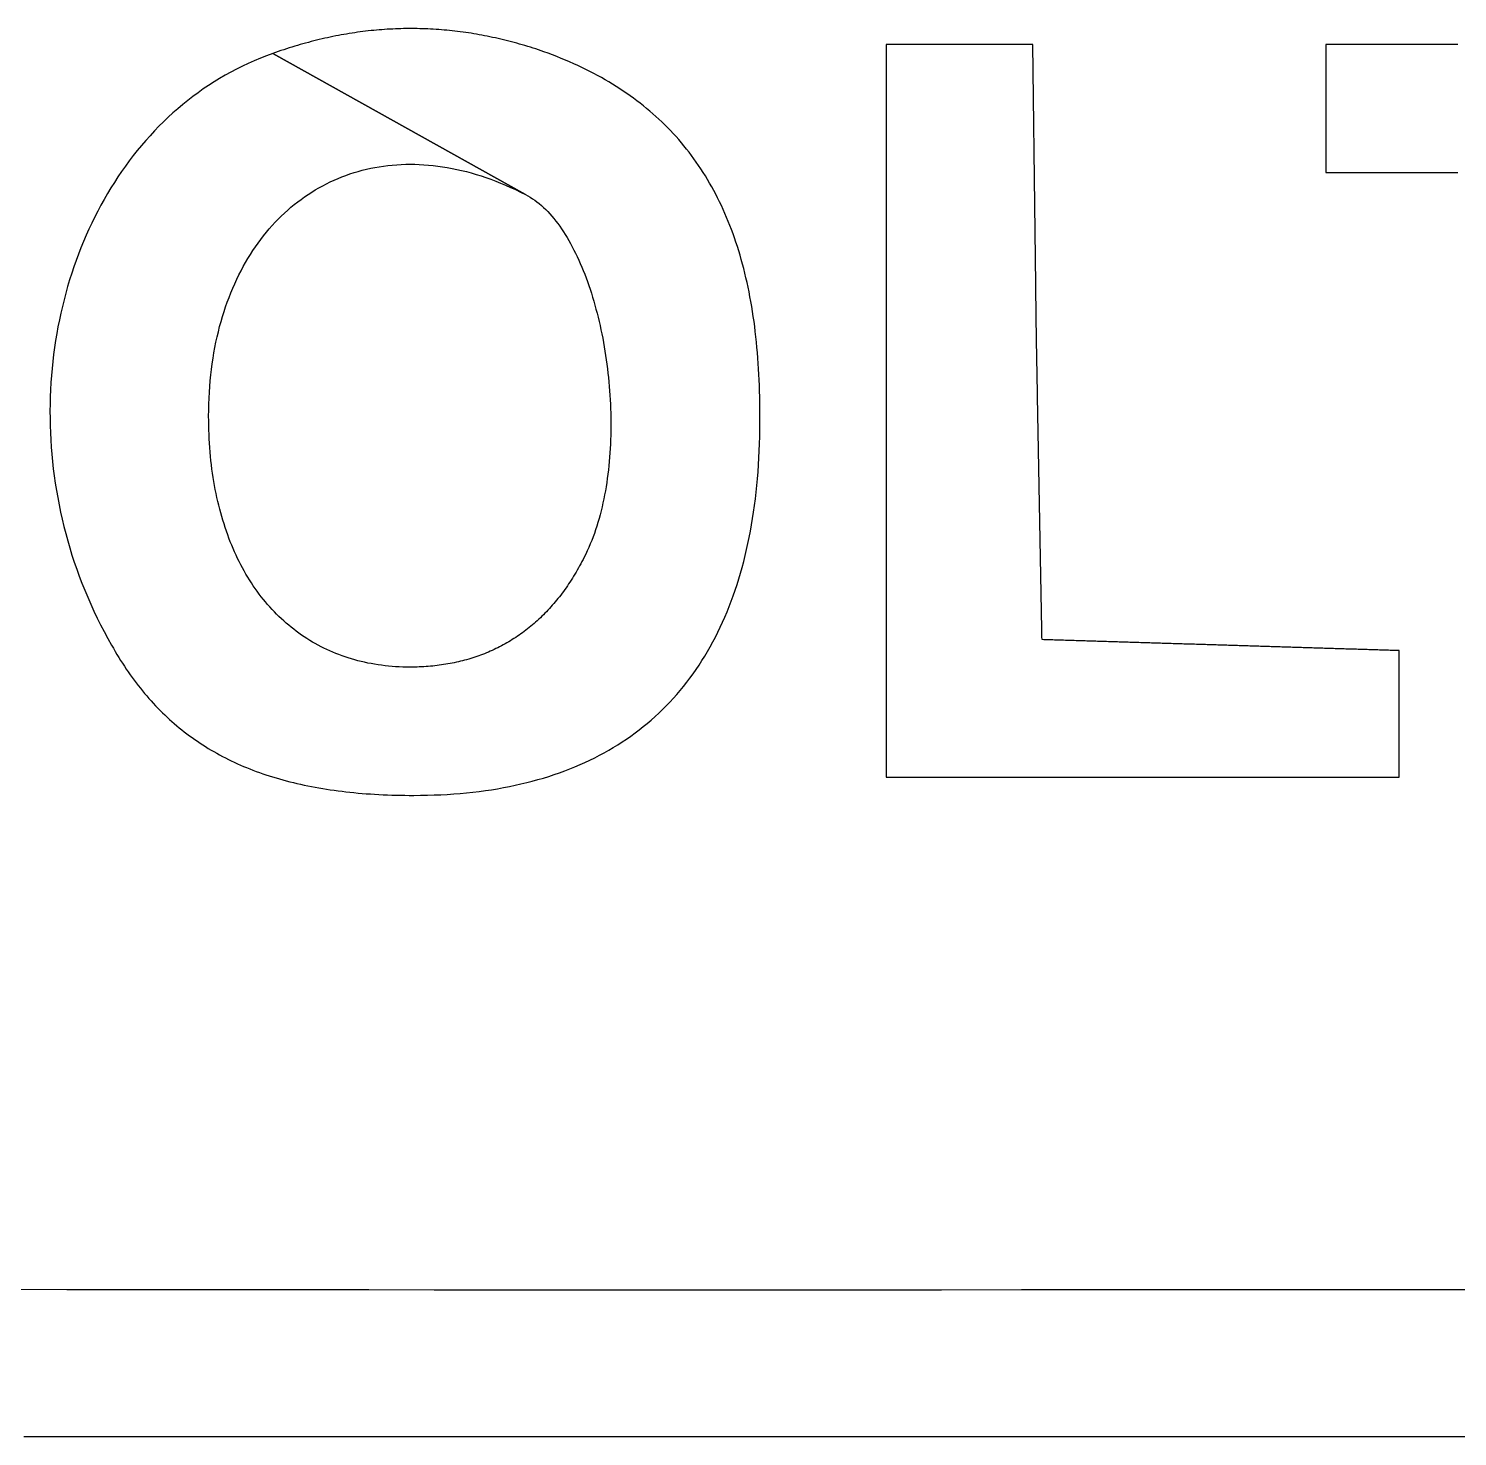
# Model space of a CAD drawing. Header units: metres. Extents: x 1755 to 5239, y 1150 to 5829.
# Drawn here: x 2572 to 3352, y 1150 to 1919 of the extents above; entities that cross this region are included whole.
import ezdxf

# ---------------------------------------------------------------- set-up
doc = ezdxf.new("R2010")
doc.units = ezdxf.units.M

msp = doc.modelspace()

# ---------------------------------------------------------------- linework, layer by layer
for points in [[(2705, 1905), (2701.601044, 1903.76386), (2698.244352, 1902.45608), (2694.930188, 1901.07762), (2691.658816, 1899.62944), (2688.4305, 1898.1125), (2685.245504, 1896.52776), (2682.104092, 1894.87618), (2679.006528, 1893.15872), (2675.953076, 1891.37634), (2672.944, 1889.53), (2669.979564, 1887.62066), (2667.060032, 1885.64928), (2664.185668, 1883.61682), (2661.356736, 1881.52424), (2658.5735, 1879.3725), (2655.836224, 1877.16256), (2653.145172, 1874.89538), (2650.500608, 1872.57192), (2647.902796, 1870.19314), (2645.352, 1867.76), (2642.848484, 1865.27346), (2640.392512, 1862.73448), (2637.984348, 1860.14402), (2635.624256, 1857.50304), (2633.3125, 1854.8125), (2631.049344, 1852.07336), (2628.835052, 1849.28658), (2626.669888, 1846.45312), (2624.554116, 1843.57394), (2622.488, 1840.65), (2620.471804, 1837.68226), (2618.505792, 1834.67168), (2616.590228, 1831.61922), (2614.725376, 1828.52584), (2612.9115, 1825.3925), (2611.148864, 1822.22016), (2609.437732, 1819.00978), (2607.778368, 1815.76232), (2606.171036, 1812.47874), (2604.616, 1809.16), (2603.113524, 1805.80706), (2601.663872, 1802.42088), (2600.267308, 1799.00242), (2598.924096, 1795.55264), (2597.6345, 1792.0725), (2596.398784, 1788.56296), (2595.217212, 1785.02498), (2594.090048, 1781.45952), (2593.017556, 1777.86754), (2592, 1774.25), (2591.037644, 1770.60786), (2590.130752, 1766.94208), (2589.279588, 1763.25362), (2588.484416, 1759.54344), (2587.7455, 1755.8125), (2587.063104, 1752.06176), (2586.437492, 1748.29218), (2585.868928, 1744.50472), (2585.357676, 1740.70034), (2584.904, 1736.88), (2584.508164, 1733.04466), (2584.170432, 1729.19528), (2583.891068, 1725.33282), (2583.670336, 1721.45824), (2583.5085, 1717.5725), (2583.405824, 1713.67656), (2583.362572, 1709.77138), (2583.379008, 1705.85792), (2583.455396, 1701.93714), (2583.592, 1698.01), (2583.789084, 1694.07746), (2584.046912, 1690.14048), (2584.365748, 1686.20002), (2584.745856, 1682.25704), (2585.1875, 1678.3125), (2585.690944, 1674.36736), (2586.256452, 1670.42258), (2586.884288, 1666.47912), (2587.574716, 1662.53794), (2588.328, 1658.6), (2589.144404, 1654.66626), (2590.024192, 1650.73768), (2590.967628, 1646.81522), (2591.974976, 1642.89984), (2593.0465, 1638.9925), (2594.182464, 1635.09416), (2595.383132, 1631.20578), (2596.648768, 1627.32832), (2597.979636, 1623.46274), (2599.376, 1619.61), (2600.838124, 1615.77106), (2602.366272, 1611.94688), (2603.960708, 1608.13842), (2605.621696, 1604.34664), (2607.3495, 1600.5725), (2609.144384, 1596.81696), (2611.006612, 1593.08098), (2612.936448, 1589.36552), (2614.934156, 1585.67154), (2617, 1582), (2617.965712, 1580.299593), (2618.942896, 1578.618344), (2619.931624, 1576.956211), (2620.931968, 1575.313152), (2621.944, 1573.689125), (2622.967792, 1572.084088), (2624.003416, 1570.497999), (2625.050944, 1568.930816), (2626.110448, 1567.382497), (2627.182, 1565.853), (2628.265672, 1564.342283), (2629.361536, 1562.850304), (2630.469664, 1561.377021), (2631.590128, 1559.922392), (2632.723, 1558.486375), (2633.868352, 1557.068928), (2635.026256, 1555.670009), (2636.196784, 1554.289576), (2637.380008, 1552.927587), (2638.576, 1551.584), (2639.784832, 1550.258773), (2641.006576, 1548.951864), (2642.241304, 1547.663231), (2643.489088, 1546.392832), (2644.75, 1545.140625), (2646.024112, 1543.906568), (2647.311496, 1542.690619), (2648.612224, 1541.492736), (2649.926368, 1540.312877), (2651.254, 1539.151), (2652.595192, 1538.007063), (2653.950016, 1536.881024), (2655.318544, 1535.772841), (2656.700848, 1534.682472), (2658.097, 1533.609875), (2659.507072, 1532.555008), (2660.931136, 1531.517829), (2662.369264, 1530.498296), (2663.821528, 1529.496367), (2665.288, 1528.512), (2666.768752, 1527.545153), (2668.263856, 1526.595784), (2669.773384, 1525.663851), (2671.297408, 1524.749312), (2672.836, 1523.852125), (2674.389232, 1522.972248), (2675.957176, 1522.109639), (2677.539904, 1521.264256), (2679.137488, 1520.436057), (2680.75, 1519.625), (2682.377512, 1518.831043), (2684.020096, 1518.054144), (2685.677824, 1517.294261), (2687.350768, 1516.551352), (2689.039, 1515.825375), (2690.742592, 1515.116288), (2692.461616, 1514.424049), (2694.196144, 1513.748616), (2695.946248, 1513.089947), (2697.712, 1512.448), (2699.493472, 1511.822733), (2701.290736, 1511.214104), (2703.103864, 1510.622071), (2704.932928, 1510.046592), (2706.778, 1509.487625), (2708.639152, 1508.945128), (2710.516456, 1508.419059), (2712.409984, 1507.909376), (2714.319808, 1507.416037), (2716.246, 1506.939), (2718.188632, 1506.478223), (2720.147776, 1506.033664), (2722.123504, 1505.605281), (2724.115888, 1505.193032), (2726.125, 1504.796875), (2728.150912, 1504.416768), (2730.193696, 1504.052669), (2732.253424, 1503.704536), (2734.330168, 1503.372327), (2736.424, 1503.056), (2738.534992, 1502.755513), (2740.663216, 1502.470824), (2742.808744, 1502.201891), (2744.971648, 1501.948672), (2747.152, 1501.711125), (2749.349872, 1501.489208), (2751.565336, 1501.282879), (2753.798464, 1501.092096), (2756.049328, 1500.916817), (2758.318, 1500.757), (2760.604552, 1500.612603), (2762.909056, 1500.483584), (2765.231584, 1500.369901), (2767.572208, 1500.271512), (2769.931, 1500.188375), (2772.308032, 1500.120448), (2774.703376, 1500.067689), (2777.117104, 1500.030056), (2779.549288, 1500.007507), (2782, 1500), (2785.731994, 1500.021592), (2789.427952, 1500.086336), (2793.087838, 1500.194184), (2796.711616, 1500.345088), (2800.29925, 1500.539), (2803.850704, 1500.775872), (2807.365942, 1501.055656), (2810.844928, 1501.378304), (2814.287626, 1501.743768), (2817.694, 1502.152), (2821.064014, 1502.602952), (2824.397632, 1503.096576), (2827.694818, 1503.632824), (2830.955536, 1504.211648), (2834.17975, 1504.833), (2837.367424, 1505.496832), (2840.518522, 1506.203096), (2843.633008, 1506.951744), (2846.710846, 1507.742728), (2849.752, 1508.576), (2852.756434, 1509.451512), (2855.724112, 1510.369216), (2858.654998, 1511.329064), (2861.549056, 1512.331008), (2864.40625, 1513.375), (2867.226544, 1514.460992), (2870.009902, 1515.588936), (2872.756288, 1516.758784), (2875.465666, 1517.970488), (2878.138, 1519.224), (2880.773254, 1520.519272), (2883.371392, 1521.856256), (2885.932378, 1523.234904), (2888.456176, 1524.655168), (2890.94275, 1526.117), (2893.392064, 1527.620352), (2895.804082, 1529.165176), (2898.178768, 1530.751424), (2900.516086, 1532.379048), (2902.816, 1534.048), (2905.078474, 1535.758232), (2907.303472, 1537.509696), (2909.490958, 1539.302344), (2911.640896, 1541.136128), (2913.75325, 1543.011), (2915.827984, 1544.926912), (2917.865062, 1546.883816), (2919.864448, 1548.881664), (2921.826106, 1550.920408), (2923.75, 1553), (2925.636094, 1555.120392), (2927.484352, 1557.281536), (2929.294738, 1559.483384), (2931.067216, 1561.725888), (2932.80175, 1564.009), (2934.498304, 1566.332672), (2936.156842, 1568.696856), (2937.777328, 1571.101504), (2939.359726, 1573.546568), (2940.904, 1576.032), (2942.410114, 1578.557752), (2943.878032, 1581.123776), (2945.307718, 1583.730024), (2946.699136, 1586.376448), (2948.05225, 1589.063), (2949.367024, 1591.789632), (2950.643422, 1594.556296), (2951.881408, 1597.362944), (2953.080946, 1600.209528), (2954.242, 1603.096), (2955.364534, 1606.022312), (2956.448512, 1608.988416), (2957.493898, 1611.994264), (2958.500656, 1615.039808), (2959.46875, 1618.125), (2960.398144, 1621.249792), (2961.288802, 1624.414136), (2962.140688, 1627.617984), (2962.953766, 1630.861288), (2963.728, 1634.144), (2964.463354, 1637.466072), (2965.159792, 1640.827456), (2965.817278, 1644.228104), (2966.435776, 1647.667968), (2967.01525, 1651.147), (2967.555664, 1654.665152), (2968.056982, 1658.222376), (2968.519168, 1661.818624), (2968.942186, 1665.453848), (2969.326, 1669.128), (2969.670574, 1672.841032), (2969.975872, 1676.592896), (2970.241858, 1680.383544), (2970.468496, 1684.212928), (2970.65575, 1688.081), (2970.803584, 1691.987712), (2970.911962, 1695.933016), (2970.980848, 1699.916864), (2971.010206, 1703.939208), (2971, 1708), (2970.988893, 1711.196512), (2970.955544, 1714.366096), (2970.899911, 1717.508824), (2970.821952, 1720.624768), (2970.721625, 1723.714), (2970.598888, 1726.776592), (2970.453699, 1729.812616), (2970.286016, 1732.822144), (2970.095797, 1735.805248), (2969.883, 1738.762), (2969.647583, 1741.692472), (2969.389504, 1744.596736), (2969.108721, 1747.474864), (2968.805192, 1750.326928), (2968.478875, 1753.153), (2968.129728, 1755.953152), (2967.757709, 1758.727456), (2967.362776, 1761.475984), (2966.944887, 1764.198808), (2966.504, 1766.896), (2966.040073, 1769.567632), (2965.553064, 1772.213776), (2965.042931, 1774.834504), (2964.509632, 1777.429888), (2963.953125, 1780), (2963.373368, 1782.544912), (2962.770319, 1785.064696), (2962.143936, 1787.559424), (2961.494177, 1790.029168), (2960.821, 1792.474), (2960.124363, 1794.893992), (2959.404224, 1797.289216), (2958.660541, 1799.659744), (2957.893272, 1802.005648), (2957.102375, 1804.327), (2956.287808, 1806.623872), (2955.449529, 1808.896336), (2954.587496, 1811.144464), (2953.701667, 1813.368328), (2952.792, 1815.568), (2951.858453, 1817.743552), (2950.900984, 1819.895056), (2949.919551, 1822.022584), (2948.914112, 1824.126208), (2947.884625, 1826.206), (2946.831048, 1828.262032), (2945.753339, 1830.294376), (2944.651456, 1832.303104), (2943.525357, 1834.288288), (2942.375, 1836.25), (2941.200343, 1838.188312), (2940.001344, 1840.103296), (2938.777961, 1841.995024), (2937.530152, 1843.863568), (2936.257875, 1845.709), (2934.961088, 1847.531392), (2933.639749, 1849.330816), (2932.293816, 1851.107344), (2930.923247, 1852.861048), (2929.528, 1854.592), (2928.108033, 1856.300272), (2926.663304, 1857.985936), (2925.193771, 1859.649064), (2923.699392, 1861.289728), (2922.180125, 1862.908), (2920.635928, 1864.503952), (2919.066759, 1866.077656), (2917.472576, 1867.629184), (2915.853337, 1869.158608), (2914.209, 1870.666), (2912.539523, 1872.151432), (2910.844864, 1873.614976), (2909.124981, 1875.056704), (2907.379832, 1876.476688), (2905.609375, 1877.875), (2903.813568, 1879.251712), (2901.992369, 1880.606896), (2900.145736, 1881.940624), (2898.273627, 1883.252968), (2896.376, 1884.544), (2894.452813, 1885.813792), (2892.504024, 1887.062416), (2890.529591, 1888.289944), (2888.529472, 1889.496448), (2886.503625, 1890.682), (2884.452008, 1891.846672), (2882.374579, 1892.990536), (2880.271296, 1894.113664), (2878.142117, 1895.216128), (2875.987, 1896.298), (2873.805903, 1897.359352), (2871.598784, 1898.400256), (2869.365601, 1899.420784), (2867.106312, 1900.421008), (2864.820875, 1901.401), (2862.509248, 1902.360832), (2860.171389, 1903.300576), (2857.807256, 1904.220304), (2855.416807, 1905.120088), (2853, 1906), (2851.529999, 1906.504899), (2850.059992, 1906.999592), (2848.589973, 1907.484073), (2847.119936, 1907.958336), (2845.649875, 1908.422375), (2844.179784, 1908.876184), (2842.709657, 1909.319757), (2841.239488, 1909.753088), (2839.769271, 1910.176171), (2838.299, 1910.589), (2836.828669, 1910.991569), (2835.358272, 1911.383872), (2833.887803, 1911.765903), (2832.417256, 1912.137656), (2830.946625, 1912.499125), (2829.475904, 1912.850304), (2828.005087, 1913.191187), (2826.534168, 1913.521768), (2825.063141, 1913.842041), (2823.592, 1914.152), (2822.120739, 1914.451639), (2820.649352, 1914.740952), (2819.177833, 1915.019933), (2817.706176, 1915.288576), (2816.234375, 1915.546875), (2814.762424, 1915.794824), (2813.290317, 1916.032417), (2811.818048, 1916.259648), (2810.345611, 1916.476511), (2808.873, 1916.683), (2807.400209, 1916.879109), (2805.927232, 1917.064832), (2804.454063, 1917.240163), (2802.980696, 1917.405096), (2801.507125, 1917.559625), (2800.033344, 1917.703744), (2798.559347, 1917.837447), (2797.085128, 1917.960728), (2795.610681, 1918.073581), (2794.136, 1918.176), (2792.661079, 1918.267979), (2791.185912, 1918.349512), (2789.710493, 1918.420593), (2788.234816, 1918.481216), (2786.758875, 1918.531375), (2785.282664, 1918.571064), (2783.806177, 1918.600277), (2782.329408, 1918.619008), (2780.852351, 1918.627251), (2779.375, 1918.625), (2777.897349, 1918.612249), (2776.419392, 1918.588992), (2774.941123, 1918.555223), (2773.462536, 1918.510936), (2771.983625, 1918.456125), (2770.504384, 1918.390784), (2769.024807, 1918.314907), (2767.544888, 1918.228488), (2766.064621, 1918.131521), (2764.584, 1918.024), (2763.103019, 1917.905919), (2761.621672, 1917.777272), (2760.139953, 1917.638053), (2758.657856, 1917.488256), (2757.175375, 1917.327875), (2755.692504, 1917.156904), (2754.209237, 1916.975337), (2752.725568, 1916.783168), (2751.241491, 1916.580391), (2749.757, 1916.367), (2748.272089, 1916.142989), (2746.786752, 1915.908352), (2745.300983, 1915.663083), (2743.814776, 1915.407176), (2742.328125, 1915.140625), (2740.841024, 1914.863424), (2739.353467, 1914.575567), (2737.865448, 1914.277048), (2736.376961, 1913.967861), (2734.888, 1913.648), (2733.398559, 1913.317459), (2731.908632, 1912.976232), (2730.418213, 1912.624313), (2728.927296, 1912.261696), (2727.435875, 1911.888375), (2725.943944, 1911.504344), (2724.451497, 1911.109597), (2722.958528, 1910.704128), (2721.465031, 1910.287931), (2719.971, 1909.861), (2718.476429, 1909.423329), (2716.981312, 1908.974912), (2715.485643, 1908.515743), (2713.989416, 1908.045816), (2712.492625, 1907.565125), (2710.995264, 1907.073664), (2709.497327, 1906.571427), (2707.998808, 1906.058408), (2706.499701, 1905.534601), (2705, 1905), (2843, 1828), (2844.282775, 1827.311356), (2845.551, 1826.566048), (2846.804525, 1825.765012), (2848.0432, 1824.909184), (2849.266875, 1823.9995), (2850.4754, 1823.036896), (2851.668625, 1822.022308), (2852.8464, 1820.956672), (2854.008575, 1819.840924), (2855.155, 1818.676), (2856.285525, 1817.462836), (2857.4, 1816.202368), (2858.498275, 1814.895532), (2859.5802, 1813.543264), (2860.645625, 1812.1465), (2861.6944, 1810.706176), (2862.726375, 1809.223228), (2863.7414, 1807.698592), (2864.739325, 1806.133204), (2865.72, 1804.528), (2866.683275, 1802.883916), (2867.629, 1801.201888), (2868.557025, 1799.482852), (2869.4672, 1797.727744), (2870.359375, 1795.9375), (2871.2334, 1794.113056), (2872.089125, 1792.255348), (2872.9264, 1790.365312), (2873.745075, 1788.443884), (2874.545, 1786.492), (2875.326025, 1784.510596), (2876.088, 1782.500608), (2876.830775, 1780.462972), (2877.5542, 1778.398624), (2878.258125, 1776.3085), (2878.9424, 1774.193536), (2879.606875, 1772.054668), (2880.2514, 1769.892832), (2880.875825, 1767.708964), (2881.48, 1765.504), (2882.063775, 1763.278876), (2882.627, 1761.034528), (2883.169525, 1758.771892), (2883.6912, 1756.491904), (2884.191875, 1754.1955), (2884.6714, 1751.883616), (2885.129625, 1749.557188), (2885.5664, 1747.217152), (2885.981575, 1744.864444), (2886.375, 1742.5), (2886.746525, 1740.124756), (2887.096, 1737.739648), (2887.423275, 1735.345612), (2887.7282, 1732.943584), (2888.010625, 1730.5345), (2888.2704, 1728.119296), (2888.507375, 1725.698908), (2888.7214, 1723.274272), (2888.912325, 1720.846324), (2889.08, 1718.416), (2889.224275, 1715.984236), (2889.345, 1713.551968), (2889.442025, 1711.120132), (2889.5152, 1708.689664), (2889.564375, 1706.2615), (2889.5894, 1703.836576), (2889.590125, 1701.415828), (2889.5664, 1699.000192), (2889.518075, 1696.590604), (2889.445, 1694.188), (2889.347025, 1691.793316), (2889.224, 1689.407488), (2889.075775, 1687.031452), (2888.9022, 1684.666144), (2888.703125, 1682.3125), (2888.4784, 1679.971456), (2888.227875, 1677.643948), (2887.9514, 1675.330912), (2887.648825, 1673.033284), (2887.32, 1670.752), (2886.964775, 1668.487996), (2886.583, 1666.242208), (2886.174525, 1664.015572), (2885.7392, 1661.809024), (2885.276875, 1659.6235), (2884.7874, 1657.459936), (2884.270625, 1655.319268), (2883.7264, 1653.202432), (2883.154575, 1651.110364), (2882.555, 1649.044), (2881.927525, 1647.004276), (2881.272, 1644.992128), (2880.588275, 1643.008492), (2879.8762, 1641.054304), (2879.135625, 1639.1305), (2878.3664, 1637.238016), (2877.568375, 1635.377788), (2876.7414, 1633.550752), (2875.885325, 1631.757844), (2875, 1630), (2874.396104, 1628.806), (2873.784432, 1627.624), (2873.165008, 1626.454), (2872.537856, 1625.296), (2871.903, 1624.15), (2871.260464, 1623.016), (2870.610272, 1621.894), (2869.952448, 1620.784), (2869.287016, 1619.686), (2868.614, 1618.6), (2867.933424, 1617.526), (2867.245312, 1616.464), (2866.549688, 1615.414), (2865.846576, 1614.376), (2865.136, 1613.35), (2864.417984, 1612.336), (2863.692552, 1611.334), (2862.959728, 1610.344), (2862.219536, 1609.366), (2861.472, 1608.4), (2860.717144, 1607.446), (2859.954992, 1606.504), (2859.185568, 1605.574), (2858.408896, 1604.656), (2857.625, 1603.75), (2856.833904, 1602.856), (2856.035632, 1601.974), (2855.230208, 1601.104), (2854.417656, 1600.246), (2853.598, 1599.4), (2852.771264, 1598.566), (2851.937472, 1597.744), (2851.096648, 1596.934), (2850.248816, 1596.136), (2849.394, 1595.35), (2848.532224, 1594.576), (2847.663512, 1593.814), (2846.787888, 1593.064), (2845.905376, 1592.326), (2845.016, 1591.6), (2844.119784, 1590.886), (2843.216752, 1590.184), (2842.306928, 1589.494), (2841.390336, 1588.816), (2840.467, 1588.15), (2839.536944, 1587.496), (2838.600192, 1586.854), (2837.656768, 1586.224), (2836.706696, 1585.606), (2835.75, 1585), (2834.786704, 1584.406), (2833.816832, 1583.824), (2832.840408, 1583.254), (2831.857456, 1582.696), (2830.868, 1582.15), (2829.872064, 1581.616), (2828.869672, 1581.094), (2827.860848, 1580.584), (2826.845616, 1580.086), (2825.824, 1579.6), (2824.796024, 1579.126), (2823.761712, 1578.664), (2822.721088, 1578.214), (2821.674176, 1577.776), (2820.621, 1577.35), (2819.561584, 1576.936), (2818.495952, 1576.534), (2817.424128, 1576.144), (2816.346136, 1575.766), (2815.262, 1575.4), (2814.171744, 1575.046), (2813.075392, 1574.704), (2811.972968, 1574.374), (2810.864496, 1574.056), (2809.75, 1573.75), (2808.629504, 1573.456), (2807.503032, 1573.174), (2806.370608, 1572.904), (2805.232256, 1572.646), (2804.088, 1572.4), (2802.937864, 1572.166), (2801.781872, 1571.944), (2800.620048, 1571.734), (2799.452416, 1571.536), (2798.279, 1571.35), (2797.099824, 1571.176), (2795.914912, 1571.014), (2794.724288, 1570.864), (2793.527976, 1570.726), (2792.326, 1570.6), (2791.118384, 1570.486), (2789.905152, 1570.384), (2788.686328, 1570.294), (2787.461936, 1570.216), (2786.232, 1570.15), (2784.996544, 1570.096), (2783.755592, 1570.054), (2782.509168, 1570.024), (2781.257296, 1570.006), (2780, 1570), (2777.997219, 1570.015878), (2776.008952, 1570.063424), (2774.035313, 1570.142506), (2772.076416, 1570.252992), (2770.132375, 1570.39475), (2768.203304, 1570.567648), (2766.289317, 1570.771554), (2764.390528, 1571.006336), (2762.507051, 1571.271862), (2760.639, 1571.568), (2758.786489, 1571.894618), (2756.949632, 1572.251584), (2755.128543, 1572.638766), (2753.323336, 1573.056032), (2751.534125, 1573.50325), (2749.761024, 1573.980288), (2748.004147, 1574.487014), (2746.263608, 1575.023296), (2744.539521, 1575.589002), (2742.832, 1576.184), (2741.141159, 1576.808158), (2739.467112, 1577.461344), (2737.809973, 1578.143426), (2736.169856, 1578.854272), (2734.546875, 1579.59375), (2732.941144, 1580.361728), (2731.352777, 1581.158074), (2729.781888, 1581.982656), (2728.228591, 1582.835342), (2726.693, 1583.716), (2725.175229, 1584.624498), (2723.675392, 1585.560704), (2722.193603, 1586.524486), (2720.729976, 1587.515712), (2719.284625, 1588.53425), (2717.857664, 1589.579968), (2716.449207, 1590.652734), (2715.059368, 1591.752416), (2713.688261, 1592.878882), (2712.336, 1594.032), (2711.002699, 1595.211638), (2709.688472, 1596.417664), (2708.393433, 1597.649946), (2707.117696, 1598.908352), (2705.861375, 1600.19275), (2704.624584, 1601.503008), (2703.407437, 1602.838994), (2702.210048, 1604.200576), (2701.032531, 1605.587622), (2699.875, 1607), (2698.737569, 1608.437578), (2697.620352, 1609.900224), (2696.523463, 1611.387806), (2695.447016, 1612.900192), (2694.391125, 1614.43725), (2693.355904, 1615.998848), (2692.341467, 1617.584854), (2691.347928, 1619.195136), (2690.375401, 1620.829562), (2689.424, 1622.488), (2688.493839, 1624.170318), (2687.585032, 1625.876384), (2686.697693, 1627.606066), (2685.831936, 1629.359232), (2684.987875, 1631.13575), (2684.165624, 1632.935488), (2683.365297, 1634.758314), (2682.587008, 1636.604096), (2681.830871, 1638.472702), (2681.097, 1640.364), (2680.385509, 1642.277858), (2679.696512, 1644.214144), (2679.030123, 1646.172726), (2678.386456, 1648.153472), (2677.765625, 1650.15625), (2677.167744, 1652.180928), (2676.592927, 1654.227374), (2676.041288, 1656.295456), (2675.512941, 1658.385042), (2675.008, 1660.496), (2674.526579, 1662.628198), (2674.068792, 1664.781504), (2673.634753, 1666.955786), (2673.224576, 1669.150912), (2672.838375, 1671.36675), (2672.476264, 1673.603168), (2672.138357, 1675.860034), (2671.824768, 1678.137216), (2671.535611, 1680.434582), (2671.271, 1682.752), (2671.031049, 1685.089338), (2670.815872, 1687.446464), (2670.625583, 1689.823246), (2670.460296, 1692.219552), (2670.320125, 1694.63525), (2670.205184, 1697.070208), (2670.115587, 1699.524294), (2670.051448, 1701.997376), (2670.012881, 1704.489322), (2670, 1707), (2670.024527, 1710.31375), (2670.097816, 1713.5948), (2670.219429, 1716.84285), (2670.388928, 1720.0576), (2670.605875, 1723.23875), (2670.869832, 1726.386), (2671.180361, 1729.49905), (2671.537024, 1732.5776), (2671.939383, 1735.62135), (2672.387, 1738.63), (2672.879437, 1741.60325), (2673.416256, 1744.5408), (2673.997019, 1747.44235), (2674.621288, 1750.3076), (2675.288625, 1753.13625), (2675.998592, 1755.928), (2676.750751, 1758.68255), (2677.544664, 1761.3996), (2678.379893, 1764.07885), (2679.256, 1766.72), (2680.172547, 1769.32275), (2681.129096, 1771.8868), (2682.125209, 1774.41185), (2683.160448, 1776.8976), (2684.234375, 1779.34375), (2685.346552, 1781.75), (2686.496541, 1784.11605), (2687.683904, 1786.4416), (2688.908203, 1788.72635), (2690.169, 1790.97), (2691.465857, 1793.17225), (2692.798336, 1795.3328), (2694.165999, 1797.45135), (2695.568408, 1799.5276), (2697.005125, 1801.56125), (2698.475712, 1803.552), (2699.979731, 1805.49955), (2701.516744, 1807.4036), (2703.086313, 1809.26385), (2704.688, 1811.08), (2706.321367, 1812.85175), (2707.985976, 1814.5788), (2709.681389, 1816.26085), (2711.407168, 1817.8976), (2713.162875, 1819.48875), (2714.948072, 1821.034), (2716.762321, 1822.53305), (2718.605184, 1823.9856), (2720.476223, 1825.39135), (2722.375, 1826.75), (2724.301077, 1828.06125), (2726.254016, 1829.3248), (2728.233379, 1830.54035), (2730.238728, 1831.7076), (2732.269625, 1832.82625), (2734.325632, 1833.896), (2736.406311, 1834.91655), (2738.511224, 1835.8876), (2740.639933, 1836.80885), (2742.792, 1837.68), (2744.966987, 1838.50075), (2747.164456, 1839.2708), (2749.383969, 1839.98985), (2751.625088, 1840.6576), (2753.887375, 1841.27375), (2756.170392, 1841.838), (2758.473701, 1842.35005), (2760.796864, 1842.8096), (2763.139443, 1843.21635), (2765.501, 1843.57), (2767.881097, 1843.87025), (2770.279296, 1844.1168), (2772.695159, 1844.30935), (2775.128248, 1844.4476), (2777.578125, 1844.53125), (2780.044352, 1844.56), (2782.526491, 1844.53355), (2785.024104, 1844.4516), (2787.536753, 1844.31385), (2790.064, 1844.12), (2792.605407, 1843.86975), (2795.160536, 1843.5628), (2797.728949, 1843.19885), (2800.310208, 1842.7776), (2802.903875, 1842.29875), (2805.509512, 1841.762), (2808.126681, 1841.16705), (2810.754944, 1840.5136), (2813.393863, 1839.80135), (2816.043, 1839.03), (2818.701917, 1838.19925), (2821.370176, 1837.3088), (2824.047339, 1836.35835), (2826.732968, 1835.3476), (2829.426625, 1834.27625), (2832.127872, 1833.144), (2834.836271, 1831.95055), (2837.551384, 1830.6956), (2840.272773, 1829.37885), (2843, 1828)], [(3040, 1710), (3040, 1708), (3040, 1706), (3040, 1704), (3040, 1702), (3040, 1700), (3040, 1698), (3040, 1696), (3040, 1694), (3040, 1692), (3040, 1690), (3040, 1688), (3040, 1686), (3040, 1684), (3040, 1682), (3040, 1680), (3040, 1678), (3040, 1676), (3040, 1674), (3040, 1672), (3040, 1670), (3040, 1668), (3040, 1666), (3040, 1664), (3040, 1662), (3040, 1660), (3040, 1658), (3040, 1656), (3040, 1654), (3040, 1652), (3040, 1650), (3040, 1648), (3040, 1646), (3040, 1644), (3040, 1642), (3040, 1640), (3040, 1638), (3040, 1636), (3040, 1634), (3040, 1632), (3040, 1630), (3040, 1628), (3040, 1626), (3040, 1624), (3040, 1622), (3040, 1620), (3040, 1618), (3040, 1616), (3040, 1614), (3040, 1612), (3040, 1610), (3040, 1608), (3040, 1606), (3040, 1604), (3040, 1602), (3040, 1600), (3040, 1598), (3040, 1596), (3040, 1594), (3040, 1592), (3040, 1590), (3040, 1588), (3040, 1586), (3040, 1584), (3040, 1582), (3040, 1580), (3040, 1578), (3040, 1576), (3040, 1574), (3040, 1572), (3040, 1570), (3040, 1568), (3040, 1566), (3040, 1564), (3040, 1562), (3040, 1560), (3040, 1558), (3040, 1556), (3040, 1554), (3040, 1552), (3040, 1550), (3040, 1548), (3040, 1546), (3040, 1544), (3040, 1542), (3040, 1540), (3040, 1538), (3040, 1536), (3040, 1534), (3040, 1532), (3040, 1530), (3040, 1528), (3040, 1526), (3040, 1524), (3040, 1522), (3040, 1520), (3040, 1518), (3040, 1516), (3040, 1514), (3040, 1512), (3040, 1510), (3041.4, 1510), (3042.8, 1510), (3044.2, 1510), (3045.6, 1510), (3047, 1510), (3048.4, 1510), (3049.8, 1510), (3051.2, 1510), (3052.6, 1510), (3054, 1510), (3055.4, 1510), (3056.8, 1510), (3058.2, 1510), (3059.6, 1510), (3061, 1510), (3062.4, 1510), (3063.8, 1510), (3065.2, 1510), (3066.6, 1510), (3068, 1510), (3069.4, 1510), (3070.8, 1510), (3072.2, 1510), (3073.6, 1510), (3075, 1510), (3076.4, 1510), (3077.8, 1510), (3079.2, 1510), (3080.6, 1510), (3082, 1510), (3083.4, 1510), (3084.8, 1510), (3086.2, 1510), (3087.6, 1510), (3089, 1510), (3090.4, 1510), (3091.8, 1510), (3093.2, 1510), (3094.6, 1510), (3096, 1510), (3097.4, 1510), (3098.8, 1510), (3100.2, 1510), (3101.6, 1510), (3103, 1510), (3104.4, 1510), (3105.8, 1510), (3107.2, 1510), (3108.6, 1510), (3110, 1510), (3111.4, 1510), (3112.8, 1510), (3114.2, 1510), (3115.6, 1510), (3117, 1510), (3118.4, 1510), (3119.8, 1510), (3121.2, 1510), (3122.6, 1510), (3124, 1510), (3125.4, 1510), (3126.8, 1510), (3128.2, 1510), (3129.6, 1510), (3131, 1510), (3132.4, 1510), (3133.8, 1510), (3135.2, 1510), (3136.6, 1510), (3138, 1510), (3139.4, 1510), (3140.8, 1510), (3142.2, 1510), (3143.6, 1510), (3145, 1510), (3146.4, 1510), (3147.8, 1510), (3149.2, 1510), (3150.6, 1510), (3152, 1510), (3153.4, 1510), (3154.8, 1510), (3156.2, 1510), (3157.6, 1510), (3159, 1510), (3160.4, 1510), (3161.8, 1510), (3163.2, 1510), (3164.6, 1510), (3166, 1510), (3167.4, 1510), (3168.8, 1510), (3170.2, 1510), (3171.6, 1510), (3173, 1510), (3174.4, 1510), (3175.8, 1510), (3177.2, 1510), (3178.6, 1510), (3180, 1510), (3181.4, 1510), (3182.8, 1510), (3184.2, 1510), (3185.6, 1510), (3187, 1510), (3188.4, 1510), (3189.8, 1510), (3191.2, 1510), (3192.6, 1510), (3194, 1510), (3195.4, 1510), (3196.8, 1510), (3198.2, 1510), (3199.6, 1510), (3201, 1510), (3202.4, 1510), (3203.8, 1510), (3205.2, 1510), (3206.6, 1510), (3208, 1510), (3209.4, 1510), (3210.8, 1510), (3212.2, 1510), (3213.6, 1510), (3215, 1510), (3216.4, 1510), (3217.8, 1510), (3219.2, 1510), (3220.6, 1510), (3222, 1510), (3223.4, 1510), (3224.8, 1510), (3226.2, 1510), (3227.6, 1510), (3229, 1510), (3230.4, 1510), (3231.8, 1510), (3233.2, 1510), (3234.6, 1510), (3236, 1510), (3237.4, 1510), (3238.8, 1510), (3240.2, 1510), (3241.6, 1510), (3243, 1510), (3244.4, 1510), (3245.8, 1510), (3247.2, 1510), (3248.6, 1510), (3250, 1510), (3251.4, 1510), (3252.8, 1510), (3254.2, 1510), (3255.6, 1510), (3257, 1510), (3258.4, 1510), (3259.8, 1510), (3261.2, 1510), (3262.6, 1510), (3264, 1510), (3265.4, 1510), (3266.8, 1510), (3268.2, 1510), (3269.6, 1510), (3271, 1510), (3272.4, 1510), (3273.8, 1510), (3275.2, 1510), (3276.6, 1510), (3278, 1510), (3279.4, 1510), (3280.8, 1510), (3282.2, 1510), (3283.6, 1510), (3285, 1510), (3286.4, 1510), (3287.8, 1510), (3289.2, 1510), (3290.6, 1510), (3292, 1510), (3293.4, 1510), (3294.8, 1510), (3296.2, 1510), (3297.6, 1510), (3299, 1510), (3300.4, 1510), (3301.8, 1510), (3303.2, 1510), (3304.6, 1510), (3306, 1510), (3307.4, 1510), (3308.8, 1510), (3310.2, 1510), (3311.6, 1510), (3313, 1510), (3314.4, 1510), (3315.8, 1510), (3317.2, 1510), (3318.6, 1510), (3320, 1510), (3320, 1510.7), (3320, 1511.4), (3320, 1512.1), (3320, 1512.8), (3320, 1513.5), (3320, 1514.2), (3320, 1514.9), (3320, 1515.6), (3320, 1516.3), (3320, 1517), (3320, 1517.7), (3320, 1518.4), (3320, 1519.1), (3320, 1519.8), (3320, 1520.5), (3320, 1521.2), (3320, 1521.9), (3320, 1522.6), (3320, 1523.3), (3320, 1524), (3320, 1524.7), (3320, 1525.4), (3320, 1526.1), (3320, 1526.8), (3320, 1527.5), (3320, 1528.2), (3320, 1528.9), (3320, 1529.6), (3320, 1530.3), (3320, 1531), (3320, 1531.7), (3320, 1532.4), (3320, 1533.1), (3320, 1533.8), (3320, 1534.5), (3320, 1535.2), (3320, 1535.9), (3320, 1536.6), (3320, 1537.3), (3320, 1538), (3320, 1538.7), (3320, 1539.4), (3320, 1540.1), (3320, 1540.8), (3320, 1541.5), (3320, 1542.2), (3320, 1542.9), (3320, 1543.6), (3320, 1544.3), (3320, 1545), (3320, 1545.68), (3320, 1546.36), (3320, 1547.04), (3320, 1547.72), (3320, 1548.4), (3320, 1549.08), (3320, 1549.76), (3320, 1550.44), (3320, 1551.12), (3320, 1551.8), (3320, 1552.48), (3320, 1553.16), (3320, 1553.84), (3320, 1554.52), (3320, 1555.2), (3320, 1555.88), (3320, 1556.56), (3320, 1557.24), (3320, 1557.92), (3320, 1558.6), (3320, 1559.28), (3320, 1559.96), (3320, 1560.64), (3320, 1561.32), (3320, 1562), (3320, 1562.68), (3320, 1563.36), (3320, 1564.04), (3320, 1564.72), (3320, 1565.4), (3320, 1566.08), (3320, 1566.76), (3320, 1567.44), (3320, 1568.12), (3320, 1568.8), (3320, 1569.48), (3320, 1570.16), (3320, 1570.84), (3320, 1571.52), (3320, 1572.2), (3320, 1572.88), (3320, 1573.56), (3320, 1574.24), (3320, 1574.92), (3320, 1575.6), (3320, 1576.28), (3320, 1576.96), (3320, 1577.64), (3320, 1578.32), (3320, 1579), (3319.03, 1579.03), (3318.06, 1579.06), (3317.09, 1579.09), (3316.12, 1579.12), (3315.15, 1579.15), (3314.18, 1579.18), (3313.21, 1579.21), (3312.24, 1579.24), (3311.27, 1579.27), (3310.3, 1579.3), (3309.33, 1579.33), (3308.36, 1579.36), (3307.39, 1579.39), (3306.42, 1579.42), (3305.45, 1579.45), (3304.48, 1579.48), (3303.51, 1579.51), (3302.54, 1579.54), (3301.57, 1579.57), (3300.6, 1579.6), (3299.63, 1579.63), (3298.66, 1579.66), (3297.69, 1579.69), (3296.72, 1579.72), (3295.75, 1579.75), (3294.78, 1579.78), (3293.81, 1579.81), (3292.84, 1579.84), (3291.87, 1579.87), (3290.9, 1579.9), (3289.93, 1579.93), (3288.96, 1579.96), (3287.99, 1579.99), (3287.02, 1580.02), (3286.05, 1580.05), (3285.08, 1580.08), (3284.11, 1580.11), (3283.14, 1580.14), (3282.17, 1580.17), (3281.2, 1580.2), (3280.23, 1580.23), (3279.26, 1580.26), (3278.29, 1580.29), (3277.32, 1580.32), (3276.35, 1580.35), (3275.38, 1580.38), (3274.41, 1580.41), (3273.44, 1580.44), (3272.47, 1580.47), (3271.5, 1580.5), (3270.53, 1580.53), (3269.56, 1580.56), (3268.59, 1580.59), (3267.62, 1580.62), (3266.65, 1580.65), (3265.68, 1580.68), (3264.71, 1580.71), (3263.74, 1580.74), (3262.77, 1580.77), (3261.8, 1580.8), (3260.83, 1580.83), (3259.86, 1580.86), (3258.89, 1580.89), (3257.92, 1580.92), (3256.95, 1580.95), (3255.98, 1580.98), (3255.01, 1581.01), (3254.04, 1581.04), (3253.07, 1581.07), (3252.1, 1581.1), (3251.13, 1581.13), (3250.16, 1581.16), (3249.19, 1581.19), (3248.22, 1581.22), (3247.25, 1581.25), (3246.28, 1581.28), (3245.31, 1581.31), (3244.34, 1581.34), (3243.37, 1581.37), (3242.4, 1581.4), (3241.43, 1581.43), (3240.46, 1581.46), (3239.49, 1581.49), (3238.52, 1581.52), (3237.55, 1581.55), (3236.58, 1581.58), (3235.61, 1581.61), (3234.64, 1581.64), (3233.67, 1581.67), (3232.7, 1581.7), (3231.73, 1581.73), (3230.76, 1581.76), (3229.79, 1581.79), (3228.82, 1581.82), (3227.85, 1581.85), (3226.88, 1581.88), (3225.91, 1581.91), (3224.94, 1581.94), (3223.97, 1581.97), (3223, 1582), (3222.02, 1582.03), (3221.04, 1582.06), (3220.06, 1582.09), (3219.08, 1582.12), (3218.1, 1582.15), (3217.12, 1582.18), (3216.14, 1582.21), (3215.16, 1582.24), (3214.18, 1582.27), (3213.2, 1582.3), (3212.22, 1582.33), (3211.24, 1582.36), (3210.26, 1582.39), (3209.28, 1582.42), (3208.3, 1582.45), (3207.32, 1582.48), (3206.34, 1582.51), (3205.36, 1582.54), (3204.38, 1582.57), (3203.4, 1582.6), (3202.42, 1582.63), (3201.44, 1582.66), (3200.46, 1582.69), (3199.48, 1582.72), (3198.5, 1582.75), (3197.52, 1582.78), (3196.54, 1582.81), (3195.56, 1582.84), (3194.58, 1582.87), (3193.6, 1582.9), (3192.62, 1582.93), (3191.64, 1582.96), (3190.66, 1582.99), (3189.68, 1583.02), (3188.7, 1583.05), (3187.72, 1583.08), (3186.74, 1583.11), (3185.76, 1583.14), (3184.78, 1583.17), (3183.8, 1583.2), (3182.82, 1583.23), (3181.84, 1583.26), (3180.86, 1583.29), (3179.88, 1583.32), (3178.9, 1583.35), (3177.92, 1583.38), (3176.94, 1583.41), (3175.96, 1583.44), (3174.98, 1583.47), (3174, 1583.5), (3173.02, 1583.53), (3172.04, 1583.56), (3171.06, 1583.59), (3170.08, 1583.62), (3169.1, 1583.65), (3168.12, 1583.68), (3167.14, 1583.71), (3166.16, 1583.74), (3165.18, 1583.77), (3164.2, 1583.8), (3163.22, 1583.83), (3162.24, 1583.86), (3161.26, 1583.89), (3160.28, 1583.92), (3159.3, 1583.95), (3158.32, 1583.98), (3157.34, 1584.01), (3156.36, 1584.04), (3155.38, 1584.07), (3154.4, 1584.1), (3153.42, 1584.13), (3152.44, 1584.16), (3151.46, 1584.19), (3150.48, 1584.22), (3149.5, 1584.25), (3148.52, 1584.28), (3147.54, 1584.31), (3146.56, 1584.34), (3145.58, 1584.37), (3144.6, 1584.4), (3143.62, 1584.43), (3142.64, 1584.46), (3141.66, 1584.49), (3140.68, 1584.52), (3139.7, 1584.55), (3138.72, 1584.58), (3137.74, 1584.61), (3136.76, 1584.64), (3135.78, 1584.67), (3134.8, 1584.7), (3133.82, 1584.73), (3132.84, 1584.76), (3131.86, 1584.79), (3130.88, 1584.82), (3129.9, 1584.85), (3128.92, 1584.88), (3127.94, 1584.91), (3126.96, 1584.94), (3125.98, 1584.97), (3125, 1585), (3124.97, 1586.63), (3124.94, 1588.26), (3124.91, 1589.89), (3124.88, 1591.52), (3124.85, 1593.15), (3124.82, 1594.78), (3124.79, 1596.41), (3124.76, 1598.04), (3124.73, 1599.67), (3124.7, 1601.3), (3124.67, 1602.93), (3124.64, 1604.56), (3124.61, 1606.19), (3124.58, 1607.82), (3124.55, 1609.45), (3124.52, 1611.08), (3124.49, 1612.71), (3124.46, 1614.34), (3124.43, 1615.97), (3124.4, 1617.6), (3124.37, 1619.23), (3124.34, 1620.86), (3124.31, 1622.49), (3124.28, 1624.12), (3124.25, 1625.75), (3124.22, 1627.38), (3124.19, 1629.01), (3124.16, 1630.64), (3124.13, 1632.27), (3124.1, 1633.9), (3124.07, 1635.53), (3124.04, 1637.16), (3124.01, 1638.79), (3123.98, 1640.42), (3123.95, 1642.05), (3123.92, 1643.68), (3123.89, 1645.31), (3123.86, 1646.94), (3123.83, 1648.57), (3123.8, 1650.2), (3123.77, 1651.83), (3123.74, 1653.46), (3123.71, 1655.09), (3123.68, 1656.72), (3123.65, 1658.35), (3123.62, 1659.98), (3123.59, 1661.61), (3123.56, 1663.24), (3123.53, 1664.87), (3123.5, 1666.5), (3123.47, 1668.13), (3123.44, 1669.76), (3123.41, 1671.39), (3123.38, 1673.02), (3123.35, 1674.65), (3123.32, 1676.28), (3123.29, 1677.91), (3123.26, 1679.54), (3123.23, 1681.17), (3123.2, 1682.8), (3123.17, 1684.43), (3123.14, 1686.06), (3123.11, 1687.69), (3123.08, 1689.32), (3123.05, 1690.95), (3123.02, 1692.58), (3122.99, 1694.21), (3122.96, 1695.84), (3122.93, 1697.47), (3122.9, 1699.1), (3122.87, 1700.73), (3122.84, 1702.36), (3122.81, 1703.99), (3122.78, 1705.62), (3122.75, 1707.25), (3122.72, 1708.88), (3122.69, 1710.51), (3122.66, 1712.14), (3122.63, 1713.77), (3122.6, 1715.4), (3122.57, 1717.03), (3122.54, 1718.66), (3122.51, 1720.29), (3122.48, 1721.92), (3122.45, 1723.55), (3122.42, 1725.18), (3122.39, 1726.81), (3122.36, 1728.44), (3122.33, 1730.07), (3122.3, 1731.7), (3122.27, 1733.33), (3122.24, 1734.96), (3122.21, 1736.59), (3122.18, 1738.22), (3122.15, 1739.85), (3122.12, 1741.48), (3122.09, 1743.11), (3122.06, 1744.74), (3122.03, 1746.37), (3122, 1748), (3121.98, 1749.62), (3121.96, 1751.24), (3121.94, 1752.86), (3121.92, 1754.48), (3121.9, 1756.1), (3121.88, 1757.72), (3121.86, 1759.34), (3121.84, 1760.96), (3121.82, 1762.58), (3121.8, 1764.2), (3121.78, 1765.82), (3121.76, 1767.44), (3121.74, 1769.06), (3121.72, 1770.68), (3121.7, 1772.3), (3121.68, 1773.92), (3121.66, 1775.54), (3121.64, 1777.16), (3121.62, 1778.78), (3121.6, 1780.4), (3121.58, 1782.02), (3121.56, 1783.64), (3121.54, 1785.26), (3121.52, 1786.88), (3121.5, 1788.5), (3121.48, 1790.12), (3121.46, 1791.74), (3121.44, 1793.36), (3121.42, 1794.98), (3121.4, 1796.6), (3121.38, 1798.22), (3121.36, 1799.84), (3121.34, 1801.46), (3121.32, 1803.08), (3121.3, 1804.7), (3121.28, 1806.32), (3121.26, 1807.94), (3121.24, 1809.56), (3121.22, 1811.18), (3121.2, 1812.8), (3121.18, 1814.42), (3121.16, 1816.04), (3121.14, 1817.66), (3121.12, 1819.28), (3121.1, 1820.9), (3121.08, 1822.52), (3121.06, 1824.14), (3121.04, 1825.76), (3121.02, 1827.38), (3121, 1829), (3120.98, 1830.62), (3120.96, 1832.24), (3120.94, 1833.86), (3120.92, 1835.48), (3120.9, 1837.1), (3120.88, 1838.72), (3120.86, 1840.34), (3120.84, 1841.96), (3120.82, 1843.58), (3120.8, 1845.2), (3120.78, 1846.82), (3120.76, 1848.44), (3120.74, 1850.06), (3120.72, 1851.68), (3120.7, 1853.3), (3120.68, 1854.92), (3120.66, 1856.54), (3120.64, 1858.16), (3120.62, 1859.78), (3120.6, 1861.4), (3120.58, 1863.02), (3120.56, 1864.64), (3120.54, 1866.26), (3120.52, 1867.88), (3120.5, 1869.5), (3120.48, 1871.12), (3120.46, 1872.74), (3120.44, 1874.36), (3120.42, 1875.98), (3120.4, 1877.6), (3120.38, 1879.22), (3120.36, 1880.84), (3120.34, 1882.46), (3120.32, 1884.08), (3120.3, 1885.7), (3120.28, 1887.32), (3120.26, 1888.94), (3120.24, 1890.56), (3120.22, 1892.18), (3120.2, 1893.8), (3120.18, 1895.42), (3120.16, 1897.04), (3120.14, 1898.66), (3120.12, 1900.28), (3120.1, 1901.9), (3120.08, 1903.52), (3120.06, 1905.14), (3120.04, 1906.76), (3120.02, 1908.38), (3120, 1910), (3119.2, 1910), (3118.4, 1910), (3117.6, 1910), (3116.8, 1910), (3116, 1910), (3115.2, 1910), (3114.4, 1910), (3113.6, 1910), (3112.8, 1910), (3112, 1910), (3111.2, 1910), (3110.4, 1910), (3109.6, 1910), (3108.8, 1910), (3108, 1910), (3107.2, 1910), (3106.4, 1910), (3105.6, 1910), (3104.8, 1910), (3104, 1910), (3103.2, 1910), (3102.4, 1910), (3101.6, 1910), (3100.8, 1910), (3100, 1910), (3099.2, 1910), (3098.4, 1910), (3097.6, 1910), (3096.8, 1910), (3096, 1910), (3095.2, 1910), (3094.4, 1910), (3093.6, 1910), (3092.8, 1910), (3092, 1910), (3091.2, 1910), (3090.4, 1910), (3089.6, 1910), (3088.8, 1910), (3088, 1910), (3087.2, 1910), (3086.4, 1910), (3085.6, 1910), (3084.8, 1910), (3084, 1910), (3083.2, 1910), (3082.4, 1910), (3081.6, 1910), (3080.8, 1910), (3080, 1910), (3079.2, 1910), (3078.4, 1910), (3077.6, 1910), (3076.8, 1910), (3076, 1910), (3075.2, 1910), (3074.4, 1910), (3073.6, 1910), (3072.8, 1910), (3072, 1910), (3071.2, 1910), (3070.4, 1910), (3069.6, 1910), (3068.8, 1910), (3068, 1910), (3067.2, 1910), (3066.4, 1910), (3065.6, 1910), (3064.8, 1910), (3064, 1910), (3063.2, 1910), (3062.4, 1910), (3061.6, 1910), (3060.8, 1910), (3060, 1910), (3059.2, 1910), (3058.4, 1910), (3057.6, 1910), (3056.8, 1910), (3056, 1910), (3055.2, 1910), (3054.4, 1910), (3053.6, 1910), (3052.8, 1910), (3052, 1910), (3051.2, 1910), (3050.4, 1910), (3049.6, 1910), (3048.8, 1910), (3048, 1910), (3047.2, 1910), (3046.4, 1910), (3045.6, 1910), (3044.8, 1910), (3044, 1910), (3043.2, 1910), (3042.4, 1910), (3041.6, 1910), (3040.8, 1910), (3040, 1910), (3040, 1908), (3040, 1906), (3040, 1904), (3040, 1902), (3040, 1900), (3040, 1898), (3040, 1896), (3040, 1894), (3040, 1892), (3040, 1890), (3040, 1888), (3040, 1886), (3040, 1884), (3040, 1882), (3040, 1880), (3040, 1878), (3040, 1876), (3040, 1874), (3040, 1872), (3040, 1870), (3040, 1868), (3040, 1866), (3040, 1864), (3040, 1862), (3040, 1860), (3040, 1858), (3040, 1856), (3040, 1854), (3040, 1852), (3040, 1850), (3040, 1848), (3040, 1846), (3040, 1844), (3040, 1842), (3040, 1840), (3040, 1838), (3040, 1836), (3040, 1834), (3040, 1832), (3040, 1830), (3040, 1828), (3040, 1826), (3040, 1824), (3040, 1822), (3040, 1820), (3040, 1818), (3040, 1816), (3040, 1814), (3040, 1812), (3040, 1810), (3040, 1808), (3040, 1806), (3040, 1804), (3040, 1802), (3040, 1800), (3040, 1798), (3040, 1796), (3040, 1794), (3040, 1792), (3040, 1790), (3040, 1788), (3040, 1786), (3040, 1784), (3040, 1782), (3040, 1780), (3040, 1778), (3040, 1776), (3040, 1774), (3040, 1772), (3040, 1770), (3040, 1768), (3040, 1766), (3040, 1764), (3040, 1762), (3040, 1760), (3040, 1758), (3040, 1756), (3040, 1754), (3040, 1752), (3040, 1750), (3040, 1748), (3040, 1746), (3040, 1744), (3040, 1742), (3040, 1740), (3040, 1738), (3040, 1736), (3040, 1734), (3040, 1732), (3040, 1730), (3040, 1728), (3040, 1726), (3040, 1724), (3040, 1722), (3040, 1720), (3040, 1718), (3040, 1716), (3040, 1714), (3040, 1712), (3040, 1710)]]:
    msp.add_lwpolyline(points, close=True)
for points in [[(3352, 1910), (3350.4, 1910), (3348.8, 1910), (3347.2, 1910), (3345.6, 1910), (3344, 1910), (3342.4, 1910), (3340.8, 1910), (3339.2, 1910), (3337.6, 1910), (3336, 1910), (3334.4, 1910), (3332.8, 1910), (3331.2, 1910), (3329.6, 1910), (3328, 1910), (3326.4, 1910), (3324.8, 1910), (3323.2, 1910), (3321.6, 1910), (3320, 1910), (3318.4, 1910), (3316.8, 1910), (3315.2, 1910), (3313.6, 1910), (3312, 1910), (3310.4, 1910), (3308.8, 1910), (3307.2, 1910), (3305.6, 1910), (3304, 1910), (3302.4, 1910), (3300.8, 1910), (3299.2, 1910), (3297.6, 1910), (3296, 1910), (3294.4, 1910), (3292.8, 1910), (3291.2, 1910), (3289.6, 1910), (3288, 1910), (3286.4, 1910), (3284.8, 1910), (3283.2, 1910), (3281.6, 1910), (3280, 1910), (3280, 1909.3), (3280, 1908.6), (3280, 1907.9), (3280, 1907.2), (3280, 1906.5), (3280, 1905.8), (3280, 1905.1), (3280, 1904.4), (3280, 1903.7), (3280, 1903), (3280, 1902.3), (3280, 1901.6), (3280, 1900.9), (3280, 1900.2), (3280, 1899.5), (3280, 1898.8), (3280, 1898.1), (3280, 1897.4), (3280, 1896.7), (3280, 1896), (3280, 1895.3), (3280, 1894.6), (3280, 1893.9), (3280, 1893.2), (3280, 1892.5), (3280, 1891.8), (3280, 1891.1), (3280, 1890.4), (3280, 1889.7), (3280, 1889), (3280, 1888.3), (3280, 1887.6), (3280, 1886.9), (3280, 1886.2), (3280, 1885.5), (3280, 1884.8), (3280, 1884.1), (3280, 1883.4), (3280, 1882.7), (3280, 1882), (3280, 1881.3), (3280, 1880.6), (3280, 1879.9), (3280, 1879.2), (3280, 1878.5), (3280, 1877.8), (3280, 1877.1), (3280, 1876.4), (3280, 1875.7), (3280, 1875), (3280, 1875), (3280, 1874.3), (3280, 1873.6), (3280, 1872.9), (3280, 1872.2), (3280, 1871.5), (3280, 1870.8), (3280, 1870.1), (3280, 1869.4), (3280, 1868.7), (3280, 1868), (3280, 1867.3), (3280, 1866.6), (3280, 1865.9), (3280, 1865.2), (3280, 1864.5), (3280, 1863.8), (3280, 1863.1), (3280, 1862.4), (3280, 1861.7), (3280, 1861), (3280, 1860.3), (3280, 1859.6), (3280, 1858.9), (3280, 1858.2), (3280, 1857.5), (3280, 1856.8), (3280, 1856.1), (3280, 1855.4), (3280, 1854.7), (3280, 1854), (3280, 1853.3), (3280, 1852.6), (3280, 1851.9), (3280, 1851.2), (3280, 1850.5), (3280, 1849.8), (3280, 1849.1), (3280, 1848.4), (3280, 1847.7), (3280, 1847), (3280, 1846.3), (3280, 1845.6), (3280, 1844.9), (3280, 1844.2), (3280, 1843.5), (3280, 1842.8), (3280, 1842.1), (3280, 1841.4), (3280, 1840.7), (3280, 1840), (3280.6, 1840), (3281.2, 1840), (3281.8, 1840), (3282.4, 1840), (3283, 1840), (3283.6, 1840), (3284.2, 1840), (3284.8, 1840), (3285.4, 1840), (3286, 1840), (3286.6, 1840), (3287.2, 1840), (3287.8, 1840), (3288.4, 1840), (3289, 1840), (3289.6, 1840), (3290.2, 1840), (3290.8, 1840), (3291.4, 1840), (3292, 1840), (3292.6, 1840), (3293.2, 1840), (3293.8, 1840), (3294.4, 1840), (3295, 1840), (3295.6, 1840), (3296.2, 1840), (3296.8, 1840), (3297.4, 1840), (3298, 1840), (3298.6, 1840), (3299.2, 1840), (3299.8, 1840), (3300.4, 1840), (3301, 1840), (3301.6, 1840), (3302.2, 1840), (3302.8, 1840), (3303.4, 1840), (3304, 1840), (3304.6, 1840), (3305.2, 1840), (3305.8, 1840), (3306.4, 1840), (3307, 1840), (3307.6, 1840), (3308.2, 1840), (3308.8, 1840), (3309.4, 1840), (3310, 1840), (3310.6, 1840), (3311.2, 1840), (3311.8, 1840), (3312.4, 1840), (3313, 1840), (3313.6, 1840), (3314.2, 1840), (3314.8, 1840), (3315.4, 1840), (3316, 1840), (3316.6, 1840), (3317.2, 1840), (3317.8, 1840), (3318.4, 1840), (3319, 1840), (3319.6, 1840), (3320.2, 1840), (3320.8, 1840), (3321.4, 1840), (3322, 1840), (3322.6, 1840), (3323.2, 1840), (3323.8, 1840), (3324.4, 1840), (3325, 1840), (3325.6, 1840), (3326.2, 1840), (3326.8, 1840), (3327.4, 1840), (3328, 1840), (3328.6, 1840), (3329.2, 1840), (3329.8, 1840), (3330.4, 1840), (3331, 1840), (3331.6, 1840), (3332.2, 1840), (3332.8, 1840), (3333.4, 1840), (3334, 1840), (3334.6, 1840), (3335.2, 1840), (3335.8, 1840), (3336.4, 1840), (3337, 1840), (3337.6, 1840), (3338.2, 1840), (3338.8, 1840), (3339.4, 1840), (3340, 1840), (3340.6, 1840), (3341.2, 1840), (3341.8, 1840), (3342.4, 1840), (3343, 1840), (3343.6, 1840), (3344.2, 1840), (3344.8, 1840), (3345.4, 1840), (3346, 1840), (3346.6, 1840), (3347.2, 1840), (3347.8, 1840), (3348.4, 1840), (3349, 1840), (3349.6, 1840), (3350.2, 1840), (3350.8, 1840), (3351.4, 1840), (3352, 1840)], [(3397.603424, 1229.994632), (3347.584056, 1229.988633), (3298.667392, 1229.981056), (3250.841, 1229.972375), (3204.092448, 1229.963064), (3158.409304, 1229.953597), (3113.779136, 1229.944448), (3070.189512, 1229.936091), (3027.628, 1229.929), (2986.082168, 1229.923649), (2945.539584, 1229.920512), (2905.987816, 1229.920063), (2867.414432, 1229.922776), (2829.807, 1229.929125), (2793.153088, 1229.939584), (2757.440264, 1229.954627), (2722.656096, 1229.974728), (2688.788152, 1230.000361), (2655.824, 1230.032), (2623.751208, 1230.070119), (2592.557344, 1230.115192), (2562.229976, 1230.167693)], [(2569.12, 1150), (2584.98, 1150), (2600.84, 1150), (2616.7, 1150), (2632.56, 1150), (2648.42, 1150), (2664.28, 1150), (2680.14, 1150), (2696, 1150), (2711.86, 1150), (2727.72, 1150), (2743.58, 1150), (2759.44, 1150), (2775.3, 1150), (2791.16, 1150), (2807.02, 1150), (2822.88, 1150), (2838.74, 1150), (2854.6, 1150), (2870.46, 1150), (2886.32, 1150), (2902.18, 1150), (2918.04, 1150), (2933.9, 1150), (2949.76, 1150), (2965.62, 1150), (2981.48, 1150), (2997.34, 1150), (3013.2, 1150), (3029.06, 1150), (3044.92, 1150), (3060.78, 1150), (3076.64, 1150), (3092.5, 1150), (3108.36, 1150), (3124.22, 1150), (3140.08, 1150), (3155.94, 1150), (3171.8, 1150), (3187.66, 1150), (3203.52, 1150), (3219.38, 1150), (3235.24, 1150), (3251.1, 1150), (3266.96, 1150), (3282.82, 1150), (3298.68, 1150), (3314.54, 1150), (3330.4, 1150), (3346.26, 1150), (3362.12, 1150)]]:
    msp.add_lwpolyline(points)

doc.saveas('drawing.dxf')
